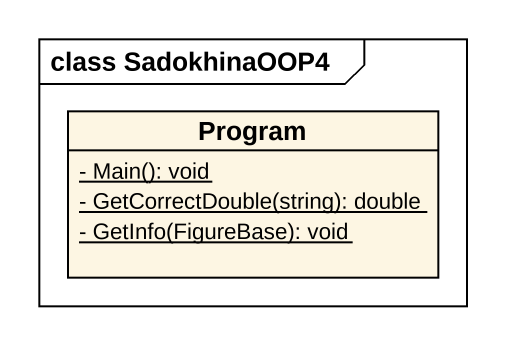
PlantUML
@startuml
mainframe class SadokhinaOOP4
hide circle
hide empty members
skinparam classAttributeIconSize 0
class Program {
  {static} - Main(): void
  {static} - GetCorrectDouble(string): double
  {static} - GetInfo(FigureBase): void
}
@enduml
